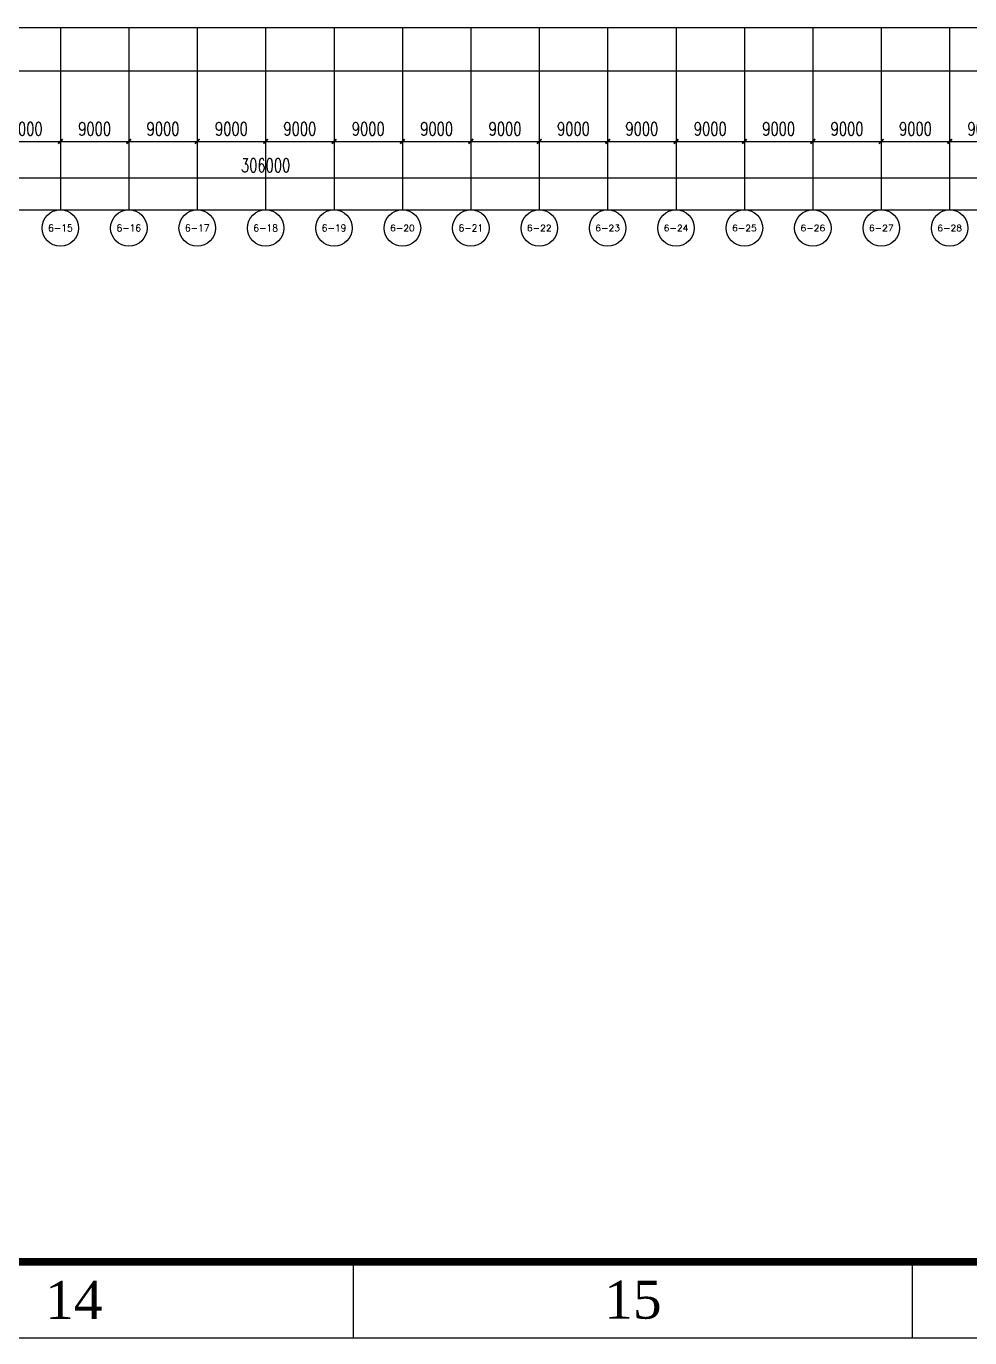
# Model space of a CAD drawing. Header units: millimetres. Extents: x 1218 to 2690, y 1163 to 1758.
# Drawn here: x 2205.1 to 2329.3, y 1163.8 to 1336.3 of the extents above; entities that cross this region are included whole.
import ezdxf
from ezdxf.enums import TextEntityAlignment as Align

# ---------------------------------------------------------------- set-up
doc = ezdxf.new("R2010")
doc.units = ezdxf.units.MM
for name, color, linetype in [('AXIS', 3, 'Continuous'), ('AXIS_TEXT', 7, 'Continuous'), ('PUB_DIM', 3, 'Continuous'), ('WALL', 9, 'Continuous'), ('电缆通道', 7, 'ByLayer')]:
    doc.layers.add(name, color=color, linetype=linetype)
doc.styles.add('_TCH_AXIS', font='COMPLEX', dxfattribs={"bigfont": 'GBCBIG'})
doc.styles.add('_TCH_DIM_T3', font='SIMPLEX', dxfattribs={"width": 0.705882, "bigfont": 'GBCBIG'})
doc.styles.add('COMPLEX', font='COMPLEX')
doc.styles.add('Times', font='times.ttf')
doc.dimstyles.new('_TCH_ARCH&&600', dxfattribs={"dimtxt": 1785, "dimasz": 600, "dimexe": 1500, "dimexo": 1800, "dimgap": 757.5, "dimtad": 1, "dimdec": 0, "dimtxsty": '_TCH_DIM_T3', "dimblk": 'ARCHTICK', "dimcen": 2.5, "dimclrt": 7, "dimazin": 2, "dimtfac": 1, "dimtdec": 0, "dimtix": 1, "dimtmove": 2, "dimatfit": 3})

# ---------------------------------------------------------------- blocks, each defined once
blk = doc.blocks.new('_ArchTick')
at = {"color": 0, "linetype": 'ByBlock', "const_width": 0.4}
blk.add_lwpolyline([(-0.5, -0.5), (0.5, 0.5)], dxfattribs=at)
blk = doc.blocks.new('*D368')
at = {"layer": 'AXIS', "color": 0, "lineweight": -2, "transparency": 16777216}
for p, q in [((876160, 1863304), (876160, 1843804)), ((1182160, 1863304), (1182160, 1843804)), ((876160, 1845304), (1182160, 1845304))]:
    blk.add_line(p, q, dxfattribs=at)
at = {"layer": 'Defpoints', "color": 0, "transparency": 16777216}
for p in [(876160, 1865104), (1182160, 1865104), (1182160, 1845304)]:
    blk.add_point(p, dxfattribs=at)
at = {"layer": 'AXIS', "color": 0, "lineweight": -2, "transparency": 16777216, "xscale": 600, "yscale": 600, "zscale": 600, "rotation": 180}
blk.add_blockref('_ArchTick', (876160, 1845304), dxfattribs=at)
at = {"layer": 'AXIS', "color": 0, "lineweight": -2, "transparency": 16777216, "xscale": 600, "yscale": 600, "zscale": 600}
blk.add_blockref('_ArchTick', (1182160, 1845304), dxfattribs=at)
at = {"layer": 'AXIS', "color": 7, "transparency": 16777216, "insert": (1029160, 1846954), "char_height": 1785, "attachment_point": 5, "style": '_TCH_DIM_T3'}
blk.add_mtext('\\A1;306000', dxfattribs=at)
blk = doc.blocks.new('*D50')
at = {"layer": 'AXIS', "color": 0, "lineweight": -2, "transparency": 16777216}
for p, q in [((993160, 1863304), (993160, 1848604)), ((1002160, 1863304), (1002160, 1848604)), ((993160, 1850104), (1002160, 1850104))]:
    blk.add_line(p, q, dxfattribs=at)
at = {"layer": 'Defpoints', "color": 0, "transparency": 16777216}
for p in [(993160, 1865104), (1002160, 1865104), (1002160, 1850104)]:
    blk.add_point(p, dxfattribs=at)
at = {"layer": 'AXIS', "color": 0, "lineweight": -2, "transparency": 16777216, "xscale": 600, "yscale": 600, "zscale": 600, "rotation": 180}
blk.add_blockref('_ArchTick', (993160, 1850104), dxfattribs=at)
at = {"layer": 'AXIS', "color": 0, "lineweight": -2, "transparency": 16777216, "xscale": 600, "yscale": 600, "zscale": 600}
blk.add_blockref('_ArchTick', (1002160, 1850104), dxfattribs=at)
at = {"layer": 'AXIS', "color": 7, "transparency": 16777216, "insert": (997660, 1851754), "char_height": 1785, "attachment_point": 5, "style": '_TCH_DIM_T3'}
blk.add_mtext('\\A1;9000', dxfattribs=at)
blk = doc.blocks.new('*D51')
at = {"layer": 'AXIS', "color": 0, "lineweight": -2, "transparency": 16777216}
for p, q in [((1002160, 1863304), (1002160, 1848604)), ((1011160, 1863304), (1011160, 1848604)), ((1002160, 1850104), (1011160, 1850104))]:
    blk.add_line(p, q, dxfattribs=at)
at = {"layer": 'Defpoints', "color": 0, "transparency": 16777216}
for p in [(1002160, 1865104), (1011160, 1865104), (1011160, 1850104)]:
    blk.add_point(p, dxfattribs=at)
at = {"layer": 'AXIS', "color": 0, "lineweight": -2, "transparency": 16777216, "xscale": 600, "yscale": 600, "zscale": 600, "rotation": 180}
blk.add_blockref('_ArchTick', (1002160, 1850104), dxfattribs=at)
at = {"layer": 'AXIS', "color": 0, "lineweight": -2, "transparency": 16777216, "xscale": 600, "yscale": 600, "zscale": 600}
blk.add_blockref('_ArchTick', (1011160, 1850104), dxfattribs=at)
at = {"layer": 'AXIS', "color": 7, "transparency": 16777216, "insert": (1006660, 1851754), "char_height": 1785, "attachment_point": 5, "style": '_TCH_DIM_T3'}
blk.add_mtext('\\A1;9000', dxfattribs=at)
blk = doc.blocks.new('*D52')
at = {"layer": 'AXIS', "color": 0, "lineweight": -2, "transparency": 16777216}
for p, q in [((1011160, 1863304), (1011160, 1848604)), ((1020160, 1863304), (1020160, 1848604)), ((1011160, 1850104), (1020160, 1850104))]:
    blk.add_line(p, q, dxfattribs=at)
at = {"layer": 'Defpoints', "color": 0, "transparency": 16777216}
for p in [(1011160, 1865104), (1020160, 1865104), (1020160, 1850104)]:
    blk.add_point(p, dxfattribs=at)
at = {"layer": 'AXIS', "color": 0, "lineweight": -2, "transparency": 16777216, "xscale": 600, "yscale": 600, "zscale": 600, "rotation": 180}
blk.add_blockref('_ArchTick', (1011160, 1850104), dxfattribs=at)
at = {"layer": 'AXIS', "color": 0, "lineweight": -2, "transparency": 16777216, "xscale": 600, "yscale": 600, "zscale": 600}
blk.add_blockref('_ArchTick', (1020160, 1850104), dxfattribs=at)
at = {"layer": 'AXIS', "color": 7, "transparency": 16777216, "insert": (1015660, 1851754), "char_height": 1785, "attachment_point": 5, "style": '_TCH_DIM_T3'}
blk.add_mtext('\\A1;9000', dxfattribs=at)
blk = doc.blocks.new('*D53')
at = {"layer": 'AXIS', "color": 0, "lineweight": -2, "transparency": 16777216}
for p, q in [((1020160, 1863304), (1020160, 1848604)), ((1029160, 1863304), (1029160, 1848604)), ((1020160, 1850104), (1029160, 1850104))]:
    blk.add_line(p, q, dxfattribs=at)
at = {"layer": 'Defpoints', "color": 0, "transparency": 16777216}
for p in [(1020160, 1865104), (1029160, 1865104), (1029160, 1850104)]:
    blk.add_point(p, dxfattribs=at)
at = {"layer": 'AXIS', "color": 0, "lineweight": -2, "transparency": 16777216, "xscale": 600, "yscale": 600, "zscale": 600, "rotation": 180}
blk.add_blockref('_ArchTick', (1020160, 1850104), dxfattribs=at)
at = {"layer": 'AXIS', "color": 0, "lineweight": -2, "transparency": 16777216, "xscale": 600, "yscale": 600, "zscale": 600}
blk.add_blockref('_ArchTick', (1029160, 1850104), dxfattribs=at)
at = {"layer": 'AXIS', "color": 7, "transparency": 16777216, "insert": (1024660, 1851754), "char_height": 1785, "attachment_point": 5, "style": '_TCH_DIM_T3'}
blk.add_mtext('\\A1;9000', dxfattribs=at)
blk = doc.blocks.new('*D54')
at = {"layer": 'AXIS', "color": 0, "lineweight": -2, "transparency": 16777216}
for p, q in [((1029160, 1863304), (1029160, 1848604)), ((1038160, 1863304), (1038160, 1848604)), ((1029160, 1850104), (1038160, 1850104))]:
    blk.add_line(p, q, dxfattribs=at)
at = {"layer": 'Defpoints', "color": 0, "transparency": 16777216}
for p in [(1029160, 1865104), (1038160, 1865104), (1038160, 1850104)]:
    blk.add_point(p, dxfattribs=at)
at = {"layer": 'AXIS', "color": 0, "lineweight": -2, "transparency": 16777216, "xscale": 600, "yscale": 600, "zscale": 600, "rotation": 180}
blk.add_blockref('_ArchTick', (1029160, 1850104), dxfattribs=at)
at = {"layer": 'AXIS', "color": 0, "lineweight": -2, "transparency": 16777216, "xscale": 600, "yscale": 600, "zscale": 600}
blk.add_blockref('_ArchTick', (1038160, 1850104), dxfattribs=at)
at = {"layer": 'AXIS', "color": 7, "transparency": 16777216, "insert": (1033660, 1851754), "char_height": 1785, "attachment_point": 5, "style": '_TCH_DIM_T3'}
blk.add_mtext('\\A1;9000', dxfattribs=at)
blk = doc.blocks.new('*D55')
at = {"layer": 'AXIS', "color": 0, "lineweight": -2, "transparency": 16777216}
for p, q in [((1038160, 1863304), (1038160, 1848604)), ((1047160, 1863304), (1047160, 1848604)), ((1038160, 1850104), (1047160, 1850104))]:
    blk.add_line(p, q, dxfattribs=at)
at = {"layer": 'Defpoints', "color": 0, "transparency": 16777216}
for p in [(1038160, 1865104), (1047160, 1865104), (1047160, 1850104)]:
    blk.add_point(p, dxfattribs=at)
at = {"layer": 'AXIS', "color": 0, "lineweight": -2, "transparency": 16777216, "xscale": 600, "yscale": 600, "zscale": 600, "rotation": 180}
blk.add_blockref('_ArchTick', (1038160, 1850104), dxfattribs=at)
at = {"layer": 'AXIS', "color": 0, "lineweight": -2, "transparency": 16777216, "xscale": 600, "yscale": 600, "zscale": 600}
blk.add_blockref('_ArchTick', (1047160, 1850104), dxfattribs=at)
at = {"layer": 'AXIS', "color": 7, "transparency": 16777216, "insert": (1042660, 1851754), "char_height": 1785, "attachment_point": 5, "style": '_TCH_DIM_T3'}
blk.add_mtext('\\A1;9000', dxfattribs=at)
blk = doc.blocks.new('*D56')
at = {"layer": 'AXIS', "color": 0, "lineweight": -2, "transparency": 16777216}
for p, q in [((1047160, 1863304), (1047160, 1848604)), ((1056160, 1863304), (1056160, 1848604)), ((1047160, 1850104), (1056160, 1850104))]:
    blk.add_line(p, q, dxfattribs=at)
at = {"layer": 'Defpoints', "color": 0, "transparency": 16777216}
for p in [(1047160, 1865104), (1056160, 1865104), (1056160, 1850104)]:
    blk.add_point(p, dxfattribs=at)
at = {"layer": 'AXIS', "color": 0, "lineweight": -2, "transparency": 16777216, "xscale": 600, "yscale": 600, "zscale": 600, "rotation": 180}
blk.add_blockref('_ArchTick', (1047160, 1850104), dxfattribs=at)
at = {"layer": 'AXIS', "color": 0, "lineweight": -2, "transparency": 16777216, "xscale": 600, "yscale": 600, "zscale": 600}
blk.add_blockref('_ArchTick', (1056160, 1850104), dxfattribs=at)
at = {"layer": 'AXIS', "color": 7, "transparency": 16777216, "insert": (1051660, 1851754), "char_height": 1785, "attachment_point": 5, "style": '_TCH_DIM_T3'}
blk.add_mtext('\\A1;9000', dxfattribs=at)
blk = doc.blocks.new('*D57')
at = {"layer": 'AXIS', "color": 0, "lineweight": -2, "transparency": 16777216}
for p, q in [((1056160, 1863304), (1056160, 1848604)), ((1065160, 1863304), (1065160, 1848604)), ((1056160, 1850104), (1065160, 1850104))]:
    blk.add_line(p, q, dxfattribs=at)
at = {"layer": 'Defpoints', "color": 0, "transparency": 16777216}
for p in [(1056160, 1865104), (1065160, 1865104), (1065160, 1850104)]:
    blk.add_point(p, dxfattribs=at)
at = {"layer": 'AXIS', "color": 0, "lineweight": -2, "transparency": 16777216, "xscale": 600, "yscale": 600, "zscale": 600, "rotation": 180}
blk.add_blockref('_ArchTick', (1056160, 1850104), dxfattribs=at)
at = {"layer": 'AXIS', "color": 0, "lineweight": -2, "transparency": 16777216, "xscale": 600, "yscale": 600, "zscale": 600}
blk.add_blockref('_ArchTick', (1065160, 1850104), dxfattribs=at)
at = {"layer": 'AXIS', "color": 7, "transparency": 16777216, "insert": (1060660, 1851754), "char_height": 1785, "attachment_point": 5, "style": '_TCH_DIM_T3'}
blk.add_mtext('\\A1;9000', dxfattribs=at)
blk = doc.blocks.new('*D58')
at = {"layer": 'AXIS', "color": 0, "lineweight": -2, "transparency": 16777216}
for p, q in [((1065160, 1863304), (1065160, 1848604)), ((1074160, 1863304), (1074160, 1848604)), ((1065160, 1850104), (1074160, 1850104))]:
    blk.add_line(p, q, dxfattribs=at)
at = {"layer": 'Defpoints', "color": 0, "transparency": 16777216}
for p in [(1065160, 1865104), (1074160, 1865104), (1074160, 1850104)]:
    blk.add_point(p, dxfattribs=at)
at = {"layer": 'AXIS', "color": 0, "lineweight": -2, "transparency": 16777216, "xscale": 600, "yscale": 600, "zscale": 600, "rotation": 180}
blk.add_blockref('_ArchTick', (1065160, 1850104), dxfattribs=at)
at = {"layer": 'AXIS', "color": 0, "lineweight": -2, "transparency": 16777216, "xscale": 600, "yscale": 600, "zscale": 600}
blk.add_blockref('_ArchTick', (1074160, 1850104), dxfattribs=at)
at = {"layer": 'AXIS', "color": 7, "transparency": 16777216, "insert": (1069660, 1851754), "char_height": 1785, "attachment_point": 5, "style": '_TCH_DIM_T3'}
blk.add_mtext('\\A1;9000', dxfattribs=at)
blk = doc.blocks.new('*D59')
at = {"layer": 'AXIS', "color": 0, "lineweight": -2, "transparency": 16777216}
for p, q in [((1074160, 1863304), (1074160, 1848604)), ((1083160, 1863304), (1083160, 1848604)), ((1074160, 1850104), (1083160, 1850104))]:
    blk.add_line(p, q, dxfattribs=at)
at = {"layer": 'Defpoints', "color": 0, "transparency": 16777216}
for p in [(1074160, 1865104), (1083160, 1865104), (1083160, 1850104)]:
    blk.add_point(p, dxfattribs=at)
at = {"layer": 'AXIS', "color": 0, "lineweight": -2, "transparency": 16777216, "xscale": 600, "yscale": 600, "zscale": 600, "rotation": 180}
blk.add_blockref('_ArchTick', (1074160, 1850104), dxfattribs=at)
at = {"layer": 'AXIS', "color": 0, "lineweight": -2, "transparency": 16777216, "xscale": 600, "yscale": 600, "zscale": 600}
blk.add_blockref('_ArchTick', (1083160, 1850104), dxfattribs=at)
at = {"layer": 'AXIS', "color": 7, "transparency": 16777216, "insert": (1078660, 1851754), "char_height": 1785, "attachment_point": 5, "style": '_TCH_DIM_T3'}
blk.add_mtext('\\A1;9000', dxfattribs=at)
blk = doc.blocks.new('*D60')
at = {"layer": 'AXIS', "color": 0, "lineweight": -2, "transparency": 16777216}
for p, q in [((1083160, 1863304), (1083160, 1848604)), ((1092160, 1863304), (1092160, 1848604)), ((1083160, 1850104), (1092160, 1850104))]:
    blk.add_line(p, q, dxfattribs=at)
at = {"layer": 'Defpoints', "color": 0, "transparency": 16777216}
for p in [(1083160, 1865104), (1092160, 1865104), (1092160, 1850104)]:
    blk.add_point(p, dxfattribs=at)
at = {"layer": 'AXIS', "color": 0, "lineweight": -2, "transparency": 16777216, "xscale": 600, "yscale": 600, "zscale": 600, "rotation": 180}
blk.add_blockref('_ArchTick', (1083160, 1850104), dxfattribs=at)
at = {"layer": 'AXIS', "color": 0, "lineweight": -2, "transparency": 16777216, "xscale": 600, "yscale": 600, "zscale": 600}
blk.add_blockref('_ArchTick', (1092160, 1850104), dxfattribs=at)
at = {"layer": 'AXIS', "color": 7, "transparency": 16777216, "insert": (1087660, 1851754), "char_height": 1785, "attachment_point": 5, "style": '_TCH_DIM_T3'}
blk.add_mtext('\\A1;9000', dxfattribs=at)
blk = doc.blocks.new('*D61')
at = {"layer": 'AXIS', "color": 0, "lineweight": -2, "transparency": 16777216}
for p, q in [((1092160, 1863304), (1092160, 1848604)), ((1101160, 1863304), (1101160, 1848604)), ((1092160, 1850104), (1101160, 1850104))]:
    blk.add_line(p, q, dxfattribs=at)
at = {"layer": 'Defpoints', "color": 0, "transparency": 16777216}
for p in [(1092160, 1865104), (1101160, 1865104), (1101160, 1850104)]:
    blk.add_point(p, dxfattribs=at)
at = {"layer": 'AXIS', "color": 0, "lineweight": -2, "transparency": 16777216, "xscale": 600, "yscale": 600, "zscale": 600, "rotation": 180}
blk.add_blockref('_ArchTick', (1092160, 1850104), dxfattribs=at)
at = {"layer": 'AXIS', "color": 0, "lineweight": -2, "transparency": 16777216, "xscale": 600, "yscale": 600, "zscale": 600}
blk.add_blockref('_ArchTick', (1101160, 1850104), dxfattribs=at)
at = {"layer": 'AXIS', "color": 7, "transparency": 16777216, "insert": (1096660, 1851754), "char_height": 1785, "attachment_point": 5, "style": '_TCH_DIM_T3'}
blk.add_mtext('\\A1;9000', dxfattribs=at)
blk = doc.blocks.new('*D62')
at = {"layer": 'AXIS', "color": 0, "lineweight": -2, "transparency": 16777216}
for p, q in [((1101160, 1863304), (1101160, 1848604)), ((1110160, 1863304), (1110160, 1848604)), ((1101160, 1850104), (1110160, 1850104))]:
    blk.add_line(p, q, dxfattribs=at)
at = {"layer": 'Defpoints', "color": 0, "transparency": 16777216}
for p in [(1101160, 1865104), (1110160, 1865104), (1110160, 1850104)]:
    blk.add_point(p, dxfattribs=at)
at = {"layer": 'AXIS', "color": 0, "lineweight": -2, "transparency": 16777216, "xscale": 600, "yscale": 600, "zscale": 600, "rotation": 180}
blk.add_blockref('_ArchTick', (1101160, 1850104), dxfattribs=at)
at = {"layer": 'AXIS', "color": 0, "lineweight": -2, "transparency": 16777216, "xscale": 600, "yscale": 600, "zscale": 600}
blk.add_blockref('_ArchTick', (1110160, 1850104), dxfattribs=at)
at = {"layer": 'AXIS', "color": 7, "transparency": 16777216, "insert": (1105660, 1851754), "char_height": 1785, "attachment_point": 5, "style": '_TCH_DIM_T3'}
blk.add_mtext('\\A1;9000', dxfattribs=at)
blk = doc.blocks.new('*D63')
at = {"layer": 'AXIS', "color": 0, "lineweight": -2, "transparency": 16777216}
for p, q in [((1110160, 1863304), (1110160, 1848604)), ((1119160, 1863304), (1119160, 1848604)), ((1110160, 1850104), (1119160, 1850104))]:
    blk.add_line(p, q, dxfattribs=at)
at = {"layer": 'Defpoints', "color": 0, "transparency": 16777216}
for p in [(1110160, 1865104), (1119160, 1865104), (1119160, 1850104)]:
    blk.add_point(p, dxfattribs=at)
at = {"layer": 'AXIS', "color": 0, "lineweight": -2, "transparency": 16777216, "xscale": 600, "yscale": 600, "zscale": 600, "rotation": 180}
blk.add_blockref('_ArchTick', (1110160, 1850104), dxfattribs=at)
at = {"layer": 'AXIS', "color": 0, "lineweight": -2, "transparency": 16777216, "xscale": 600, "yscale": 600, "zscale": 600}
blk.add_blockref('_ArchTick', (1119160, 1850104), dxfattribs=at)
at = {"layer": 'AXIS', "color": 7, "transparency": 16777216, "insert": (1114660, 1851754), "char_height": 1785, "attachment_point": 5, "style": '_TCH_DIM_T3'}
blk.add_mtext('\\A1;9000', dxfattribs=at)
blk = doc.blocks.new('*D64')
at = {"layer": 'AXIS', "color": 0, "lineweight": -2, "transparency": 16777216}
for p, q in [((1119160, 1863304), (1119160, 1848604)), ((1128160, 1863304), (1128160, 1848604)), ((1119160, 1850104), (1128160, 1850104))]:
    blk.add_line(p, q, dxfattribs=at)
at = {"layer": 'Defpoints', "color": 0, "transparency": 16777216}
for p in [(1119160, 1865104), (1128160, 1865104), (1128160, 1850104)]:
    blk.add_point(p, dxfattribs=at)
at = {"layer": 'AXIS', "color": 0, "lineweight": -2, "transparency": 16777216, "xscale": 600, "yscale": 600, "zscale": 600, "rotation": 180}
blk.add_blockref('_ArchTick', (1119160, 1850104), dxfattribs=at)
at = {"layer": 'AXIS', "color": 0, "lineweight": -2, "transparency": 16777216, "xscale": 600, "yscale": 600, "zscale": 600}
blk.add_blockref('_ArchTick', (1128160, 1850104), dxfattribs=at)
at = {"layer": 'AXIS', "color": 7, "transparency": 16777216, "insert": (1123660, 1851754), "char_height": 1785, "attachment_point": 5, "style": '_TCH_DIM_T3'}
blk.add_mtext('\\A1;9000', dxfattribs=at)
blk = doc.blocks.new('*D152')
at = {"layer": 'Defpoints', "color": 0, "transparency": 16777216}
for p in [(78160, 1865104), (1243360, 1865104), (1243360, 1841104)]:
    blk.add_point(p, dxfattribs=at)
at = {"layer": 'PUB_DIM', "color": 0, "lineweight": -2, "transparency": 16777216}
for p, q in [((78160, 1863304), (78160, 1839604)), ((1243360, 1863304), (1243360, 1839604)), ((78160, 1841104), (1243360, 1841104))]:
    blk.add_line(p, q, dxfattribs=at)
at = {"layer": 'PUB_DIM', "color": 0, "lineweight": -2, "transparency": 16777216, "xscale": 600, "yscale": 600, "zscale": 600, "rotation": 180}
blk.add_blockref('_ArchTick', (78160, 1841104), dxfattribs=at)
at = {"layer": 'PUB_DIM', "color": 0, "lineweight": -2, "transparency": 16777216, "xscale": 600, "yscale": 600, "zscale": 600}
blk.add_blockref('_ArchTick', (1243360, 1841104), dxfattribs=at)
at = {"layer": 'PUB_DIM', "color": 7, "transparency": 16777216, "insert": (660760, 1842754), "char_height": 1785, "attachment_point": 5, "style": '_TCH_DIM_T3'}
blk.add_mtext('\\A1;1165200', dxfattribs=at)
blk = doc.blocks.new('_AXISO')
blk.add_circle((0, 0), 0.5)
at = {"layer": 'AXIS_TEXT', "style": 'COMPLEX', "width": 1.041667}
blk.add_attdef('A', text='', height=0.56, dxfattribs=at).set_placement((-0.25, -0.28), (0.25, -0.28), align=Align.FIT)
blk = doc.blocks.new('*D483')
at = {"layer": 'AXIS', "color": 0, "lineweight": -2, "transparency": 16777216}
for p, q in [((876160, 1863304), (876160, 1843804)), ((1182160, 1863304), (1182160, 1843804)), ((876160, 1845304), (1182160, 1845304))]:
    blk.add_line(p, q, dxfattribs=at)
at = {"layer": 'Defpoints', "color": 0, "transparency": 16777216}
for p in [(876160, 1865104), (1182160, 1865104), (1182160, 1845304)]:
    blk.add_point(p, dxfattribs=at)
at = {"layer": 'AXIS', "color": 0, "lineweight": -2, "transparency": 16777216, "xscale": 600, "yscale": 600, "zscale": 600, "rotation": 180}
blk.add_blockref('_ArchTick', (876160, 1845304), dxfattribs=at)
at = {"layer": 'AXIS', "color": 0, "lineweight": -2, "transparency": 16777216, "xscale": 600, "yscale": 600, "zscale": 600}
blk.add_blockref('_ArchTick', (1182160, 1845304), dxfattribs=at)
at = {"layer": 'AXIS', "color": 7, "transparency": 16777216, "insert": (1029160, 1846954), "char_height": 1785, "attachment_point": 5, "style": '_TCH_DIM_T3'}
blk.add_mtext('\\A1;306000', dxfattribs=at)
blk = doc.blocks.new('*D497')
at = {"layer": 'AXIS', "color": 0, "lineweight": -2, "transparency": 16777216}
for p, q in [((993160, 1863304), (993160, 1848604)), ((1002160, 1863304), (1002160, 1848604)), ((993160, 1850104), (1002160, 1850104))]:
    blk.add_line(p, q, dxfattribs=at)
at = {"layer": 'Defpoints', "color": 0, "transparency": 16777216}
for p in [(993160, 1865104), (1002160, 1865104), (1002160, 1850104)]:
    blk.add_point(p, dxfattribs=at)
at = {"layer": 'AXIS', "color": 0, "lineweight": -2, "transparency": 16777216, "xscale": 600, "yscale": 600, "zscale": 600, "rotation": 180}
blk.add_blockref('_ArchTick', (993160, 1850104), dxfattribs=at)
at = {"layer": 'AXIS', "color": 0, "lineweight": -2, "transparency": 16777216, "xscale": 600, "yscale": 600, "zscale": 600}
blk.add_blockref('_ArchTick', (1002160, 1850104), dxfattribs=at)
at = {"layer": 'AXIS', "color": 7, "transparency": 16777216, "insert": (997660, 1851754), "char_height": 1785, "attachment_point": 5, "style": '_TCH_DIM_T3'}
blk.add_mtext('\\A1;9000', dxfattribs=at)
blk = doc.blocks.new('*D498')
at = {"layer": 'AXIS', "color": 0, "lineweight": -2, "transparency": 16777216}
for p, q in [((1002160, 1863304), (1002160, 1848604)), ((1011160, 1863304), (1011160, 1848604)), ((1002160, 1850104), (1011160, 1850104))]:
    blk.add_line(p, q, dxfattribs=at)
at = {"layer": 'Defpoints', "color": 0, "transparency": 16777216}
for p in [(1002160, 1865104), (1011160, 1865104), (1011160, 1850104)]:
    blk.add_point(p, dxfattribs=at)
at = {"layer": 'AXIS', "color": 0, "lineweight": -2, "transparency": 16777216, "xscale": 600, "yscale": 600, "zscale": 600, "rotation": 180}
blk.add_blockref('_ArchTick', (1002160, 1850104), dxfattribs=at)
at = {"layer": 'AXIS', "color": 0, "lineweight": -2, "transparency": 16777216, "xscale": 600, "yscale": 600, "zscale": 600}
blk.add_blockref('_ArchTick', (1011160, 1850104), dxfattribs=at)
at = {"layer": 'AXIS', "color": 7, "transparency": 16777216, "insert": (1006660, 1851754), "char_height": 1785, "attachment_point": 5, "style": '_TCH_DIM_T3'}
blk.add_mtext('\\A1;9000', dxfattribs=at)
blk = doc.blocks.new('*D499')
at = {"layer": 'AXIS', "color": 0, "lineweight": -2, "transparency": 16777216}
for p, q in [((1011160, 1863304), (1011160, 1848604)), ((1020160, 1863304), (1020160, 1848604)), ((1011160, 1850104), (1020160, 1850104))]:
    blk.add_line(p, q, dxfattribs=at)
at = {"layer": 'Defpoints', "color": 0, "transparency": 16777216}
for p in [(1011160, 1865104), (1020160, 1865104), (1020160, 1850104)]:
    blk.add_point(p, dxfattribs=at)
at = {"layer": 'AXIS', "color": 0, "lineweight": -2, "transparency": 16777216, "xscale": 600, "yscale": 600, "zscale": 600, "rotation": 180}
blk.add_blockref('_ArchTick', (1011160, 1850104), dxfattribs=at)
at = {"layer": 'AXIS', "color": 0, "lineweight": -2, "transparency": 16777216, "xscale": 600, "yscale": 600, "zscale": 600}
blk.add_blockref('_ArchTick', (1020160, 1850104), dxfattribs=at)
at = {"layer": 'AXIS', "color": 7, "transparency": 16777216, "insert": (1015660, 1851754), "char_height": 1785, "attachment_point": 5, "style": '_TCH_DIM_T3'}
blk.add_mtext('\\A1;9000', dxfattribs=at)
blk = doc.blocks.new('*D500')
at = {"layer": 'AXIS', "color": 0, "lineweight": -2, "transparency": 16777216}
for p, q in [((1020160, 1863304), (1020160, 1848604)), ((1029160, 1863304), (1029160, 1848604)), ((1020160, 1850104), (1029160, 1850104))]:
    blk.add_line(p, q, dxfattribs=at)
at = {"layer": 'Defpoints', "color": 0, "transparency": 16777216}
for p in [(1020160, 1865104), (1029160, 1865104), (1029160, 1850104)]:
    blk.add_point(p, dxfattribs=at)
at = {"layer": 'AXIS', "color": 0, "lineweight": -2, "transparency": 16777216, "xscale": 600, "yscale": 600, "zscale": 600, "rotation": 180}
blk.add_blockref('_ArchTick', (1020160, 1850104), dxfattribs=at)
at = {"layer": 'AXIS', "color": 0, "lineweight": -2, "transparency": 16777216, "xscale": 600, "yscale": 600, "zscale": 600}
blk.add_blockref('_ArchTick', (1029160, 1850104), dxfattribs=at)
at = {"layer": 'AXIS', "color": 7, "transparency": 16777216, "insert": (1024660, 1851754), "char_height": 1785, "attachment_point": 5, "style": '_TCH_DIM_T3'}
blk.add_mtext('\\A1;9000', dxfattribs=at)
blk = doc.blocks.new('*D501')
at = {"layer": 'AXIS', "color": 0, "lineweight": -2, "transparency": 16777216}
for p, q in [((1029160, 1863304), (1029160, 1848604)), ((1038160, 1863304), (1038160, 1848604)), ((1029160, 1850104), (1038160, 1850104))]:
    blk.add_line(p, q, dxfattribs=at)
at = {"layer": 'Defpoints', "color": 0, "transparency": 16777216}
for p in [(1029160, 1865104), (1038160, 1865104), (1038160, 1850104)]:
    blk.add_point(p, dxfattribs=at)
at = {"layer": 'AXIS', "color": 0, "lineweight": -2, "transparency": 16777216, "xscale": 600, "yscale": 600, "zscale": 600, "rotation": 180}
blk.add_blockref('_ArchTick', (1029160, 1850104), dxfattribs=at)
at = {"layer": 'AXIS', "color": 0, "lineweight": -2, "transparency": 16777216, "xscale": 600, "yscale": 600, "zscale": 600}
blk.add_blockref('_ArchTick', (1038160, 1850104), dxfattribs=at)
at = {"layer": 'AXIS', "color": 7, "transparency": 16777216, "insert": (1033660, 1851754), "char_height": 1785, "attachment_point": 5, "style": '_TCH_DIM_T3'}
blk.add_mtext('\\A1;9000', dxfattribs=at)
blk = doc.blocks.new('*D502')
at = {"layer": 'AXIS', "color": 0, "lineweight": -2, "transparency": 16777216}
for p, q in [((1038160, 1863304), (1038160, 1848604)), ((1047160, 1863304), (1047160, 1848604)), ((1038160, 1850104), (1047160, 1850104))]:
    blk.add_line(p, q, dxfattribs=at)
at = {"layer": 'Defpoints', "color": 0, "transparency": 16777216}
for p in [(1038160, 1865104), (1047160, 1865104), (1047160, 1850104)]:
    blk.add_point(p, dxfattribs=at)
at = {"layer": 'AXIS', "color": 0, "lineweight": -2, "transparency": 16777216, "xscale": 600, "yscale": 600, "zscale": 600, "rotation": 180}
blk.add_blockref('_ArchTick', (1038160, 1850104), dxfattribs=at)
at = {"layer": 'AXIS', "color": 0, "lineweight": -2, "transparency": 16777216, "xscale": 600, "yscale": 600, "zscale": 600}
blk.add_blockref('_ArchTick', (1047160, 1850104), dxfattribs=at)
at = {"layer": 'AXIS', "color": 7, "transparency": 16777216, "insert": (1042660, 1851754), "char_height": 1785, "attachment_point": 5, "style": '_TCH_DIM_T3'}
blk.add_mtext('\\A1;9000', dxfattribs=at)
blk = doc.blocks.new('*D503')
at = {"layer": 'AXIS', "color": 0, "lineweight": -2, "transparency": 16777216}
for p, q in [((1047160, 1863304), (1047160, 1848604)), ((1056160, 1863304), (1056160, 1848604)), ((1047160, 1850104), (1056160, 1850104))]:
    blk.add_line(p, q, dxfattribs=at)
at = {"layer": 'Defpoints', "color": 0, "transparency": 16777216}
for p in [(1047160, 1865104), (1056160, 1865104), (1056160, 1850104)]:
    blk.add_point(p, dxfattribs=at)
at = {"layer": 'AXIS', "color": 0, "lineweight": -2, "transparency": 16777216, "xscale": 600, "yscale": 600, "zscale": 600, "rotation": 180}
blk.add_blockref('_ArchTick', (1047160, 1850104), dxfattribs=at)
at = {"layer": 'AXIS', "color": 0, "lineweight": -2, "transparency": 16777216, "xscale": 600, "yscale": 600, "zscale": 600}
blk.add_blockref('_ArchTick', (1056160, 1850104), dxfattribs=at)
at = {"layer": 'AXIS', "color": 7, "transparency": 16777216, "insert": (1051660, 1851754), "char_height": 1785, "attachment_point": 5, "style": '_TCH_DIM_T3'}
blk.add_mtext('\\A1;9000', dxfattribs=at)
blk = doc.blocks.new('*D504')
at = {"layer": 'AXIS', "color": 0, "lineweight": -2, "transparency": 16777216}
for p, q in [((1056160, 1863304), (1056160, 1848604)), ((1065160, 1863304), (1065160, 1848604)), ((1056160, 1850104), (1065160, 1850104))]:
    blk.add_line(p, q, dxfattribs=at)
at = {"layer": 'Defpoints', "color": 0, "transparency": 16777216}
for p in [(1056160, 1865104), (1065160, 1865104), (1065160, 1850104)]:
    blk.add_point(p, dxfattribs=at)
at = {"layer": 'AXIS', "color": 0, "lineweight": -2, "transparency": 16777216, "xscale": 600, "yscale": 600, "zscale": 600, "rotation": 180}
blk.add_blockref('_ArchTick', (1056160, 1850104), dxfattribs=at)
at = {"layer": 'AXIS', "color": 0, "lineweight": -2, "transparency": 16777216, "xscale": 600, "yscale": 600, "zscale": 600}
blk.add_blockref('_ArchTick', (1065160, 1850104), dxfattribs=at)
at = {"layer": 'AXIS', "color": 7, "transparency": 16777216, "insert": (1060660, 1851754), "char_height": 1785, "attachment_point": 5, "style": '_TCH_DIM_T3'}
blk.add_mtext('\\A1;9000', dxfattribs=at)
blk = doc.blocks.new('*D505')
at = {"layer": 'AXIS', "color": 0, "lineweight": -2, "transparency": 16777216}
for p, q in [((1065160, 1863304), (1065160, 1848604)), ((1074160, 1863304), (1074160, 1848604)), ((1065160, 1850104), (1074160, 1850104))]:
    blk.add_line(p, q, dxfattribs=at)
at = {"layer": 'Defpoints', "color": 0, "transparency": 16777216}
for p in [(1065160, 1865104), (1074160, 1865104), (1074160, 1850104)]:
    blk.add_point(p, dxfattribs=at)
at = {"layer": 'AXIS', "color": 0, "lineweight": -2, "transparency": 16777216, "xscale": 600, "yscale": 600, "zscale": 600, "rotation": 180}
blk.add_blockref('_ArchTick', (1065160, 1850104), dxfattribs=at)
at = {"layer": 'AXIS', "color": 0, "lineweight": -2, "transparency": 16777216, "xscale": 600, "yscale": 600, "zscale": 600}
blk.add_blockref('_ArchTick', (1074160, 1850104), dxfattribs=at)
at = {"layer": 'AXIS', "color": 7, "transparency": 16777216, "insert": (1069660, 1851754), "char_height": 1785, "attachment_point": 5, "style": '_TCH_DIM_T3'}
blk.add_mtext('\\A1;9000', dxfattribs=at)
blk = doc.blocks.new('*D506')
at = {"layer": 'AXIS', "color": 0, "lineweight": -2, "transparency": 16777216}
for p, q in [((1074160, 1863304), (1074160, 1848604)), ((1083160, 1863304), (1083160, 1848604)), ((1074160, 1850104), (1083160, 1850104))]:
    blk.add_line(p, q, dxfattribs=at)
at = {"layer": 'Defpoints', "color": 0, "transparency": 16777216}
for p in [(1074160, 1865104), (1083160, 1865104), (1083160, 1850104)]:
    blk.add_point(p, dxfattribs=at)
at = {"layer": 'AXIS', "color": 0, "lineweight": -2, "transparency": 16777216, "xscale": 600, "yscale": 600, "zscale": 600, "rotation": 180}
blk.add_blockref('_ArchTick', (1074160, 1850104), dxfattribs=at)
at = {"layer": 'AXIS', "color": 0, "lineweight": -2, "transparency": 16777216, "xscale": 600, "yscale": 600, "zscale": 600}
blk.add_blockref('_ArchTick', (1083160, 1850104), dxfattribs=at)
at = {"layer": 'AXIS', "color": 7, "transparency": 16777216, "insert": (1078660, 1851754), "char_height": 1785, "attachment_point": 5, "style": '_TCH_DIM_T3'}
blk.add_mtext('\\A1;9000', dxfattribs=at)
blk = doc.blocks.new('*D507')
at = {"layer": 'AXIS', "color": 0, "lineweight": -2, "transparency": 16777216}
for p, q in [((1083160, 1863304), (1083160, 1848604)), ((1092160, 1863304), (1092160, 1848604)), ((1083160, 1850104), (1092160, 1850104))]:
    blk.add_line(p, q, dxfattribs=at)
at = {"layer": 'Defpoints', "color": 0, "transparency": 16777216}
for p in [(1083160, 1865104), (1092160, 1865104), (1092160, 1850104)]:
    blk.add_point(p, dxfattribs=at)
at = {"layer": 'AXIS', "color": 0, "lineweight": -2, "transparency": 16777216, "xscale": 600, "yscale": 600, "zscale": 600, "rotation": 180}
blk.add_blockref('_ArchTick', (1083160, 1850104), dxfattribs=at)
at = {"layer": 'AXIS', "color": 0, "lineweight": -2, "transparency": 16777216, "xscale": 600, "yscale": 600, "zscale": 600}
blk.add_blockref('_ArchTick', (1092160, 1850104), dxfattribs=at)
at = {"layer": 'AXIS', "color": 7, "transparency": 16777216, "insert": (1087660, 1851754), "char_height": 1785, "attachment_point": 5, "style": '_TCH_DIM_T3'}
blk.add_mtext('\\A1;9000', dxfattribs=at)
blk = doc.blocks.new('*D508')
at = {"layer": 'AXIS', "color": 0, "lineweight": -2, "transparency": 16777216}
for p, q in [((1092160, 1863304), (1092160, 1848604)), ((1101160, 1863304), (1101160, 1848604)), ((1092160, 1850104), (1101160, 1850104))]:
    blk.add_line(p, q, dxfattribs=at)
at = {"layer": 'Defpoints', "color": 0, "transparency": 16777216}
for p in [(1092160, 1865104), (1101160, 1865104), (1101160, 1850104)]:
    blk.add_point(p, dxfattribs=at)
at = {"layer": 'AXIS', "color": 0, "lineweight": -2, "transparency": 16777216, "xscale": 600, "yscale": 600, "zscale": 600, "rotation": 180}
blk.add_blockref('_ArchTick', (1092160, 1850104), dxfattribs=at)
at = {"layer": 'AXIS', "color": 0, "lineweight": -2, "transparency": 16777216, "xscale": 600, "yscale": 600, "zscale": 600}
blk.add_blockref('_ArchTick', (1101160, 1850104), dxfattribs=at)
at = {"layer": 'AXIS', "color": 7, "transparency": 16777216, "insert": (1096660, 1851754), "char_height": 1785, "attachment_point": 5, "style": '_TCH_DIM_T3'}
blk.add_mtext('\\A1;9000', dxfattribs=at)
blk = doc.blocks.new('*D509')
at = {"layer": 'AXIS', "color": 0, "lineweight": -2, "transparency": 16777216}
for p, q in [((1101160, 1863304), (1101160, 1848604)), ((1110160, 1863304), (1110160, 1848604)), ((1101160, 1850104), (1110160, 1850104))]:
    blk.add_line(p, q, dxfattribs=at)
at = {"layer": 'Defpoints', "color": 0, "transparency": 16777216}
for p in [(1101160, 1865104), (1110160, 1865104), (1110160, 1850104)]:
    blk.add_point(p, dxfattribs=at)
at = {"layer": 'AXIS', "color": 0, "lineweight": -2, "transparency": 16777216, "xscale": 600, "yscale": 600, "zscale": 600, "rotation": 180}
blk.add_blockref('_ArchTick', (1101160, 1850104), dxfattribs=at)
at = {"layer": 'AXIS', "color": 0, "lineweight": -2, "transparency": 16777216, "xscale": 600, "yscale": 600, "zscale": 600}
blk.add_blockref('_ArchTick', (1110160, 1850104), dxfattribs=at)
at = {"layer": 'AXIS', "color": 7, "transparency": 16777216, "insert": (1105660, 1851754), "char_height": 1785, "attachment_point": 5, "style": '_TCH_DIM_T3'}
blk.add_mtext('\\A1;9000', dxfattribs=at)
blk = doc.blocks.new('*D510')
at = {"layer": 'AXIS', "color": 0, "lineweight": -2, "transparency": 16777216}
for p, q in [((1110160, 1863304), (1110160, 1848604)), ((1119160, 1863304), (1119160, 1848604)), ((1110160, 1850104), (1119160, 1850104))]:
    blk.add_line(p, q, dxfattribs=at)
at = {"layer": 'Defpoints', "color": 0, "transparency": 16777216}
for p in [(1110160, 1865104), (1119160, 1865104), (1119160, 1850104)]:
    blk.add_point(p, dxfattribs=at)
at = {"layer": 'AXIS', "color": 0, "lineweight": -2, "transparency": 16777216, "xscale": 600, "yscale": 600, "zscale": 600, "rotation": 180}
blk.add_blockref('_ArchTick', (1110160, 1850104), dxfattribs=at)
at = {"layer": 'AXIS', "color": 0, "lineweight": -2, "transparency": 16777216, "xscale": 600, "yscale": 600, "zscale": 600}
blk.add_blockref('_ArchTick', (1119160, 1850104), dxfattribs=at)
at = {"layer": 'AXIS', "color": 7, "transparency": 16777216, "insert": (1114660, 1851754), "char_height": 1785, "attachment_point": 5, "style": '_TCH_DIM_T3'}
blk.add_mtext('\\A1;9000', dxfattribs=at)
blk = doc.blocks.new('*D511')
at = {"layer": 'AXIS', "color": 0, "lineweight": -2, "transparency": 16777216}
for p, q in [((1119160, 1863304), (1119160, 1848604)), ((1128160, 1863304), (1128160, 1848604)), ((1119160, 1850104), (1128160, 1850104))]:
    blk.add_line(p, q, dxfattribs=at)
at = {"layer": 'Defpoints', "color": 0, "transparency": 16777216}
for p in [(1119160, 1865104), (1128160, 1865104), (1128160, 1850104)]:
    blk.add_point(p, dxfattribs=at)
at = {"layer": 'AXIS', "color": 0, "lineweight": -2, "transparency": 16777216, "xscale": 600, "yscale": 600, "zscale": 600, "rotation": 180}
blk.add_blockref('_ArchTick', (1119160, 1850104), dxfattribs=at)
at = {"layer": 'AXIS', "color": 0, "lineweight": -2, "transparency": 16777216, "xscale": 600, "yscale": 600, "zscale": 600}
blk.add_blockref('_ArchTick', (1128160, 1850104), dxfattribs=at)
at = {"layer": 'AXIS', "color": 7, "transparency": 16777216, "insert": (1123660, 1851754), "char_height": 1785, "attachment_point": 5, "style": '_TCH_DIM_T3'}
blk.add_mtext('\\A1;9000', dxfattribs=at)
blk = doc.blocks.new('*D569')
at = {"layer": 'Defpoints', "color": 0, "transparency": 16777216}
for p in [(78160, 1865104), (1243360, 1865104), (1243360, 1841104)]:
    blk.add_point(p, dxfattribs=at)
at = {"layer": 'PUB_DIM', "color": 0, "lineweight": -2, "transparency": 16777216}
for p, q in [((78160, 1863304), (78160, 1839604)), ((1243360, 1863304), (1243360, 1839604)), ((78160, 1841104), (1243360, 1841104))]:
    blk.add_line(p, q, dxfattribs=at)
at = {"layer": 'PUB_DIM', "color": 0, "lineweight": -2, "transparency": 16777216, "xscale": 600, "yscale": 600, "zscale": 600, "rotation": 180}
blk.add_blockref('_ArchTick', (78160, 1841104), dxfattribs=at)
at = {"layer": 'PUB_DIM', "color": 0, "lineweight": -2, "transparency": 16777216, "xscale": 600, "yscale": 600, "zscale": 600}
blk.add_blockref('_ArchTick', (1243360, 1841104), dxfattribs=at)
at = {"layer": 'PUB_DIM', "color": 7, "transparency": 16777216, "insert": (660760, 1842754), "char_height": 1785, "attachment_point": 5, "style": '_TCH_DIM_T3'}
blk.add_mtext('\\A1;1165200', dxfattribs=at)
blk = doc.blocks.new('*U717')
at = {"color": 5}
blk.add_lwpolyline([(0, 0), (1471, 0), (1471, 594), (0, 594)], close=True, dxfattribs=at)
blk = doc.blocks.new('DT1')
at = {"layer": 'AXIS', "color": 252, "true_color": 0x939598}
for p, q in [((1002159.9, 1865103.7), (1002159.9, 1841103.7)), ((1011159.9, 1865103.7), (1011159.9, 1841103.7)), ((1020159.9, 1865103.7), (1020159.9, 1841103.7)), ((1029159.9, 1865103.7), (1029159.9, 1841103.7)), ((1038159.9, 1865103.7), (1038159.9, 1841103.7)), ((1047159.9, 1865103.7), (1047159.9, 1841103.7)), ((1056159.9, 1865103.7), (1056159.9, 1841103.7)), ((1065159.9, 1865103.7), (1065159.9, 1841103.7)), ((1074159.9, 1865103.7), (1074159.9, 1841103.7)), ((1083159.9, 1865103.7), (1083159.9, 1841103.7)), ((1092159.9, 1865103.7), (1092159.9, 1841103.7)), ((1101159.9, 1865103.7), (1101159.9, 1841103.7)), ((1110159.9, 1865103.7), (1110159.9, 1841103.7)), ((1119159.9, 1865103.7), (1119159.9, 1841103.7))]:
    blk.add_line(p, q, dxfattribs=at)
at = {"layer": 'WALL'}
blk.add_line((77859.9, 1865103.7), (1243659.9, 1865103.7), dxfattribs=at)
at = {"layer": 'AXIS', "color": 252, "true_color": 0x939598}
ref = blk.add_blockref('_AXISO', (1002159.9, 1838703.7), dxfattribs=dict(at, xscale=4800, yscale=4800, zscale=4800))
ref.add_attrib('A', '6-15', dxfattribs={"layer": 'AXIS_TEXT', "height": 905.96, "style": '_TCH_AXIS'}).set_placement((1000542.1, 1838250.7), (1003777.6, 1838250.7), align=Align.FIT)
ref = blk.add_blockref('_AXISO', (1011159.9, 1838703.7), dxfattribs=dict(at, xscale=4800, yscale=4800, zscale=4800))
ref.add_attrib('A', '6-16', dxfattribs={"layer": 'AXIS_TEXT', "height": 905.96, "style": '_TCH_AXIS'}).set_placement((1009542.1, 1838250.7), (1012777.6, 1838250.7), align=Align.FIT)
ref = blk.add_blockref('_AXISO', (1020159.9, 1838703.7), dxfattribs=dict(at, xscale=4800, yscale=4800, zscale=4800))
ref.add_attrib('A', '6-17', dxfattribs={"layer": 'AXIS_TEXT', "height": 905.96, "style": '_TCH_AXIS'}).set_placement((1018542.1, 1838250.7), (1021777.6, 1838250.7), align=Align.FIT)
ref = blk.add_blockref('_AXISO', (1029159.9, 1838703.7), dxfattribs=dict(at, xscale=4800, yscale=4800, zscale=4800))
ref.add_attrib('A', '6-18', dxfattribs={"layer": 'AXIS_TEXT', "height": 905.96, "style": '_TCH_AXIS'}).set_placement((1027542.1, 1838250.7), (1030777.6, 1838250.7), align=Align.FIT)
ref = blk.add_blockref('_AXISO', (1038159.9, 1838703.7), dxfattribs=dict(at, xscale=4800, yscale=4800, zscale=4800))
ref.add_attrib('A', '6-19', dxfattribs={"layer": 'AXIS_TEXT', "height": 905.96, "style": '_TCH_AXIS'}).set_placement((1036542.1, 1838250.7), (1039777.6, 1838250.7), align=Align.FIT)
ref = blk.add_blockref('_AXISO', (1047159.9, 1838703.7), dxfattribs=dict(at, xscale=4800, yscale=4800, zscale=4800))
ref.add_attrib('A', '6-20', dxfattribs={"layer": 'AXIS_TEXT', "height": 853.1, "style": '_TCH_AXIS'}).set_placement((1045534.9, 1838277.2), (1048784.8, 1838277.2), align=Align.FIT)
ref = blk.add_blockref('_AXISO', (1056159.9, 1838703.7), dxfattribs=dict(at, xscale=4800, yscale=4800, zscale=4800))
ref.add_attrib('A', '6-21', dxfattribs={"layer": 'AXIS_TEXT', "height": 905.96, "style": '_TCH_AXIS'}).set_placement((1054542.1, 1838250.7), (1057777.6, 1838250.7), align=Align.FIT)
ref = blk.add_blockref('_AXISO', (1065159.9, 1838703.7), dxfattribs=dict(at, xscale=4800, yscale=4800, zscale=4800))
ref.add_attrib('A', '6-22', dxfattribs={"layer": 'AXIS_TEXT', "height": 853.1, "style": '_TCH_AXIS'}).set_placement((1063534.9, 1838277.2), (1066784.8, 1838277.2), align=Align.FIT)
ref = blk.add_blockref('_AXISO', (1074159.9, 1838703.7), dxfattribs=dict(at, xscale=4800, yscale=4800, zscale=4800))
ref.add_attrib('A', '6-23', dxfattribs={"layer": 'AXIS_TEXT', "height": 853.1, "style": '_TCH_AXIS'}).set_placement((1072534.9, 1838277.2), (1075784.8, 1838277.2), align=Align.FIT)
ref = blk.add_blockref('_AXISO', (1083159.9, 1838703.7), dxfattribs=dict(at, xscale=4800, yscale=4800, zscale=4800))
ref.add_attrib('A', '6-24', dxfattribs={"layer": 'AXIS_TEXT', "height": 833.59, "style": '_TCH_AXIS'}).set_placement((1081532.4, 1838286.9), (1084787.3, 1838286.9), align=Align.FIT)
ref = blk.add_blockref('_AXISO', (1092159.9, 1838703.7), dxfattribs=dict(at, xscale=4800, yscale=4800, zscale=4800))
ref.add_attrib('A', '6-25', dxfattribs={"layer": 'AXIS_TEXT', "height": 853.1, "style": '_TCH_AXIS'}).set_placement((1090534.9, 1838277.2), (1093784.8, 1838277.2), align=Align.FIT)
ref = blk.add_blockref('_AXISO', (1101159.9, 1838703.7), dxfattribs=dict(at, xscale=4800, yscale=4800, zscale=4800))
ref.add_attrib('A', '6-26', dxfattribs={"layer": 'AXIS_TEXT', "height": 853.1, "style": '_TCH_AXIS'}).set_placement((1099534.9, 1838277.2), (1102784.8, 1838277.2), align=Align.FIT)
ref = blk.add_blockref('_AXISO', (1110159.9, 1838703.7), dxfattribs=dict(at, xscale=4800, yscale=4800, zscale=4800))
ref.add_attrib('A', '6-27', dxfattribs={"layer": 'AXIS_TEXT', "height": 853.1, "style": '_TCH_AXIS'}).set_placement((1108534.9, 1838277.2), (1111784.8, 1838277.2), align=Align.FIT)
ref = blk.add_blockref('_AXISO', (1119159.9, 1838703.7), dxfattribs=dict(at, xscale=4800, yscale=4800, zscale=4800))
ref.add_attrib('A', '6-28', dxfattribs={"layer": 'AXIS_TEXT', "height": 853.1, "style": '_TCH_AXIS'}).set_placement((1117534.9, 1838277.2), (1120784.8, 1838277.2), align=Align.FIT)
for p1, p2, distance, picture, middle in [((876159.9, 1865103.7), (1182159.9, 1865103.7), -19800, '*D368', (1029159.9, 1846953.7)), ((876159.9, 1865103.7), (1182159.9, 1865103.7), -19800, '*D483', (1029159.9, 1846953.7)), ((993159.9, 1865103.7), (1002159.9, 1865103.7), -15000, '*D50', (997659.9, 1851753.7)), ((993159.9, 1865103.7), (1002159.9, 1865103.7), -15000, '*D497', (997659.9, 1851753.7)), ((1002159.9, 1865103.7), (1011159.9, 1865103.7), -15000, '*D51', (1006659.9, 1851753.7)), ((1002159.9, 1865103.7), (1011159.9, 1865103.7), -15000, '*D498', (1006659.9, 1851753.7)), ((1011159.9, 1865103.7), (1020159.9, 1865103.7), -15000, '*D52', (1015659.9, 1851753.7)), ((1011159.9, 1865103.7), (1020159.9, 1865103.7), -15000, '*D499', (1015659.9, 1851753.7)), ((1020159.9, 1865103.7), (1029159.9, 1865103.7), -15000, '*D53', (1024659.9, 1851753.7)), ((1020159.9, 1865103.7), (1029159.9, 1865103.7), -15000, '*D500', (1024659.9, 1851753.7)), ((1029159.9, 1865103.7), (1038159.9, 1865103.7), -15000, '*D54', (1033659.9, 1851753.7)), ((1029159.9, 1865103.7), (1038159.9, 1865103.7), -15000, '*D501', (1033659.9, 1851753.7)), ((1038159.9, 1865103.7), (1047159.9, 1865103.7), -15000, '*D55', (1042659.9, 1851753.7)), ((1038159.9, 1865103.7), (1047159.9, 1865103.7), -15000, '*D502', (1042659.9, 1851753.7)), ((1047159.9, 1865103.7), (1056159.9, 1865103.7), -15000, '*D56', (1051659.9, 1851753.7)), ((1047159.9, 1865103.7), (1056159.9, 1865103.7), -15000, '*D503', (1051659.9, 1851753.7)), ((1056159.9, 1865103.7), (1065159.9, 1865103.7), -15000, '*D57', (1060659.9, 1851753.7)), ((1056159.9, 1865103.7), (1065159.9, 1865103.7), -15000, '*D504', (1060659.9, 1851753.7)), ((1065159.9, 1865103.7), (1074159.9, 1865103.7), -15000, '*D58', (1069659.9, 1851753.7)), ((1065159.9, 1865103.7), (1074159.9, 1865103.7), -15000, '*D505', (1069659.9, 1851753.7)), ((1074159.9, 1865103.7), (1083159.9, 1865103.7), -15000, '*D59', (1078659.9, 1851753.7)), ((1074159.9, 1865103.7), (1083159.9, 1865103.7), -15000, '*D506', (1078659.9, 1851753.7)), ((1083159.9, 1865103.7), (1092159.9, 1865103.7), -15000, '*D60', (1087659.9, 1851753.7)), ((1083159.9, 1865103.7), (1092159.9, 1865103.7), -15000, '*D507', (1087659.9, 1851753.7)), ((1092159.9, 1865103.7), (1101159.9, 1865103.7), -15000, '*D61', (1096659.9, 1851753.7)), ((1092159.9, 1865103.7), (1101159.9, 1865103.7), -15000, '*D508', (1096659.9, 1851753.7)), ((1101159.9, 1865103.7), (1110159.9, 1865103.7), -15000, '*D62', (1105659.9, 1851753.7)), ((1101159.9, 1865103.7), (1110159.9, 1865103.7), -15000, '*D509', (1105659.9, 1851753.7)), ((1110159.9, 1865103.7), (1119159.9, 1865103.7), -15000, '*D63', (1114659.9, 1851753.7)), ((1110159.9, 1865103.7), (1119159.9, 1865103.7), -15000, '*D510', (1114659.9, 1851753.7)), ((1119159.9, 1865103.7), (1128159.9, 1865103.7), -15000, '*D64', (1123659.9, 1851753.7)), ((1119159.9, 1865103.7), (1128159.9, 1865103.7), -15000, '*D511', (1123659.9, 1851753.7))]:
    dim = blk.add_aligned_dim(p1=p1, p2=p2, distance=distance, dimstyle='_TCH_ARCH&&600', dxfattribs=at)
    dim.commit()
    dim.dimension.update_dxf_attribs({"geometry": picture, "text_midpoint": middle})
at = {"layer": 'PUB_DIM', "color": 252, "true_color": 0x939598}
for picture in ['*D152', '*D569']:
    dim = blk.add_aligned_dim(p1=(78159.9, 1865103.7), p2=(1243359.9, 1865103.7), distance=-24000, dimstyle='_TCH_ARCH&&600', dxfattribs=at)
    dim.commit()
    dim.dimension.update_dxf_attribs({"geometry": picture, "text_midpoint": (660759.9, 1842753.7)})

msp = doc.modelspace()

# ---------------------------------------------------------------- linework, layer by layer
at = {"color": 5}
for p, q in [((2248.169, 1163.775), (2248.169, 1173.775)), ((2321.719, 1163.775), (2321.719, 1173.775))]:
    msp.add_line(p, q, dxfattribs=at)
at = {"color": 5, "const_width": 1}
msp.add_lwpolyline([(1243.469, 1173.775), (2679.469, 1173.775), (2679.469, 1747.775), (1243.469, 1747.775)], close=True, dxfattribs=at)
at = {"layer": '电缆通道', "color": 6}
msp.add_polyline3d([(1976.174, 1330.416, 0.01), (2466, 1330.416, 0.01)], dxfattribs=at)

# ---------------------------------------------------------------- block references
msp.add_blockref('*U717', (1218.469, 1163.775))
at = {"xscale": 0.001, "yscale": 0.001, "zscale": 0.001}
msp.add_blockref('DT1', (1207.461, -528.954, 12.3), dxfattribs=at)

# ---------------------------------------------------------------- texts
at = {"color": 4, "style": 'Times'}
for s, p in [('14', (2211.394, 1168.775)), ('15', (2284.944, 1168.775))]:
    msp.add_text(s, height=5, dxfattribs=at).set_placement(p, align=Align.MIDDLE)

doc.saveas('drawing.dxf')
